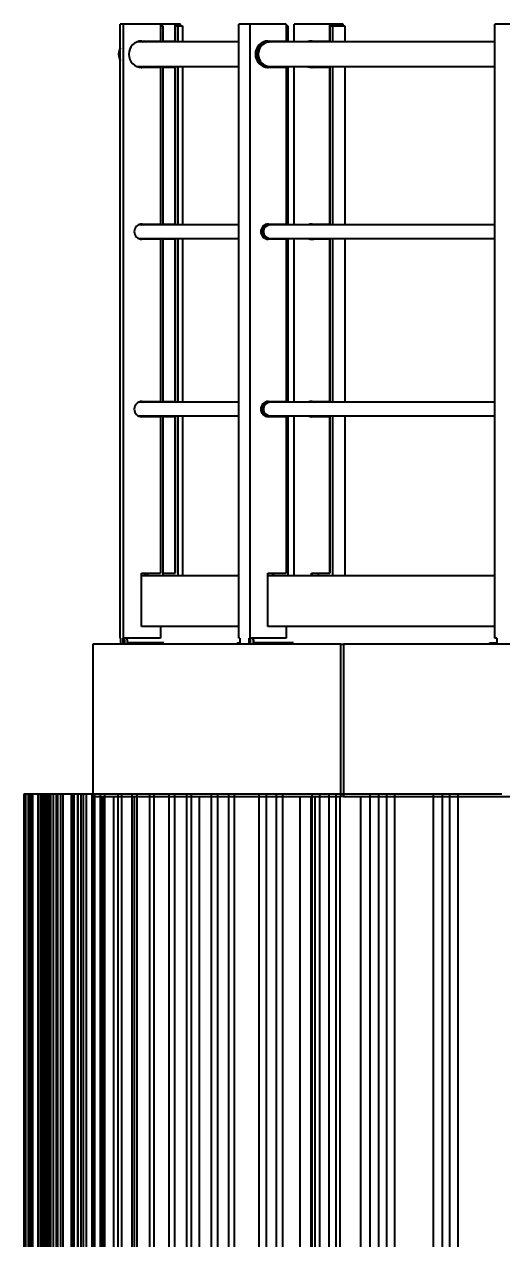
# Model space of a CAD drawing. Header units: millimetres. Extents: x 0 to 100323, y 0 to 59400.
# Drawn here: x 29326 to 30268, y 49928 to 52324 of the extents above; entities that cross this region are included whole.
import ezdxf

# ---------------------------------------------------------------- set-up
doc = ezdxf.new("R2010")
doc.units = ezdxf.units.MM
doc.header["$LTSCALE"] = 100
doc.layers.add('Dimension', color=7, linetype='Continuous', lineweight=18)
doc.layers.add('Visible', color=7, linetype='Continuous', lineweight=25)
doc.styles.add('Title', font='arial.ttf')
doc.dimstyles.new('Default - Method 2b', dxfattribs={"dimscale": 100, "dimtxt": 3, "dimasz": 2.5, "dimexe": 3, "dimexo": 0.5, "dimgap": 0.7, "dimtad": 0, "dimtoh": 1, "dimdec": 0, "dimrnd": 1e-08, "dimtxsty": 'Title', "dimcen": 0.09, "dimdle": 10, "dimclrd": 256, "dimclre": 256, "dimclrt": 7, "dimadec": 0, "dimazin": 2, "dimtfac": 0.833333, "dimtdec": 1, "dimtmove": 0, "dimatfit": 3, "dimfxl": 1, "dimtolj": 1, "dimlwd": -1, "dimlwe": -1, "dimarcsym": 0})

# ---------------------------------------------------------------- blocks, each defined once
blk = doc.blocks.new('*D43')
at = {"layer": 'Defpoints', "color": 0, "transparency": 16777216}
for p in [(45638.8, 52323.5), (47905.4, 52323.5), (29571.2, 44740.5)]:
    blk.add_point(p, dxfattribs=at)
at = {"layer": 'Dimension', "transparency": 16777216}
for p, q in [((45688.8, 52323.5), (48205.4, 52323.5)), ((47905.4, 52073.5), (47905.4, 49048.8)), ((47905.4, 44990.5), (47905.4, 48015.3)), ((29621.2, 44740.5), (48205.4, 44740.5))]:
    blk.add_line(p, q, dxfattribs=at)
for points in [[(47863.8, 52073.5), (47947.1, 52073.5), (47905.4, 52323.5)], [(47863.8, 44990.5), (47947.1, 44990.5), (47905.4, 44740.5)]]:
    blk.add_solid(points, dxfattribs=at)
at = {"layer": 'Dimension', "color": 7, "transparency": 16777216, "insert": (48058.7, 48085.3), "char_height": 300, "attachment_point": 7, "rotation": 90, "style": 'Title'}
blk.add_mtext('\\A1;7583', dxfattribs=at)

msp = doc.modelspace()

# ---------------------------------------------------------------- linework, layer by layer
at = {"layer": 'Visible'}
for p, q in [((29521.8, 52323.5), (29515.7, 52323.5)), ((29515.7, 51112.5), (29515.7, 52323.5)), ((29594.7, 52323.5), (29521.8, 52323.5)), ((29521.8, 51112.5), (29521.8, 52323.5)), ((29594.7, 52323.5), (29594.7, 52290.5)), ((29623.5, 52323.5), (29594.7, 52323.5)), ((29594.7, 52320.5), (29599.3, 52320.5)), ((29599.3, 52320.5), (29599.3, 52288.7)), ((29634.1, 52323.5), (29623.5, 52323.5)), ((29623.5, 52323.5), (29623.5, 52290.5)), ((29623.8, 52320.5), (29623.8, 52290.5)), ((29624.1, 52320.5), (29623.8, 52320.5)), ((29624.1, 52320.5), (29629, 52320.5)), ((29629, 52320.5), (29629, 52288.7)), ((29630.1, 52320.5), (29629, 52320.5)), ((29630.1, 52320.5), (29637.4, 52320.5)), ((29634.1, 52320.5), (29634.1, 52323.5)), ((29637.4, 52320.5), (29638.4, 52320.5)), ((29638.4, 52320.5), (29638.4, 52288.7)), ((29771.8, 52323.5), (29749.2, 52323.5)), ((29749.2, 51112.5), (29749.2, 52323.5)), ((29842.5, 52323.5), (29771.8, 52323.5)), ((29771.8, 51112.5), (29771.8, 52323.5)), ((29842.5, 52323.5), (29842.5, 52290.5)), ((29842.5, 52320.5), (29846.1, 52320.5)), ((29846.1, 52320.5), (29846.1, 52288.7)), ((29927.9, 52323.5), (29858.2, 52323.5)), ((29858.2, 52288.7), (29858.2, 52323.5)), ((29954.8, 52323.5), (29927.9, 52323.5)), ((29927.9, 52323.5), (29927.9, 52290.5)), ((29928.8, 52320.5), (29928.8, 52290.5)), ((29929.4, 52320.5), (29928.8, 52320.5)), ((29929.4, 52320.5), (29934.2, 52320.5)), ((29934.2, 52320.5), (29934.2, 52288.7)), ((29936.9, 52320.5), (29934.2, 52320.5)), ((29936.9, 52320.5), (29955.4, 52320.5)), ((29954.8, 52320.5), (29954.8, 52323.5)), ((29955.4, 52320.5), (29958.1, 52320.5)), ((29958.1, 52320.5), (29958.1, 52288.7)), ((30292.4, 52323.5), (30254, 52323.5)), ((30254, 51112.5), (30254, 52323.5)), ((29749.2, 52288.7), (29548.6, 52288.7)), ((29551, 52288.7), (29551, 52289.5)), ((29560.6, 52288.7), (29557.4, 52290.5)), ((29557.6, 52290.5), (29560.8, 52288.7)), ((29558.3, 52290.5), (29594.7, 52290.5)), ((29565.9, 52288.7), (29562.7, 52290.5)), ((29562.9, 52290.5), (29566.1, 52288.7)), ((29599.3, 52290.5), (29623.5, 52290.5)), ((29623.5, 52290.5), (29623.8, 52290.5)), ((29809, 52288.7), (29797.8, 52288.7)), ((29807.2, 52290.5), (29842.5, 52290.5)), ((29813.1, 52288.7), (29810, 52290.5)), ((29810.7, 52290.5), (29813.8, 52288.7)), ((30254, 52288.7), (29810.8, 52288.7)), ((29887.1, 52289.5), (29887.1, 52288.7)), ((29893.1, 52290.5), (29927.9, 52290.5)), ((29899.3, 52290.5), (29902.4, 52288.7)), ((29927.9, 52290.5), (29928.8, 52290.5)), ((29548.6, 52240.4), (29749.2, 52240.4)), ((29551, 52239.6), (29551, 52240.4)), ((29594.7, 52238.5), (29558.3, 52238.5)), ((29594.7, 52238.5), (29594.7, 51929.5)), ((29599.3, 52240.4), (29599.3, 51928)), ((29623.5, 52238.5), (29599.3, 52238.5)), ((29623.5, 52238.5), (29623.5, 51929.5)), ((29623.8, 52238.5), (29623.5, 52238.5)), ((29623.8, 52238.5), (29623.8, 51929.5)), ((29629, 52240.4), (29629, 51928)), ((29638.4, 52240.4), (29638.4, 51928)), ((29797.8, 52240.4), (29809, 52240.4)), ((29842.5, 52238.5), (29807.2, 52238.5)), ((29810.8, 52240.4), (30254, 52240.4)), ((29842.5, 52238.5), (29842.5, 51929.5)), ((29846.1, 52240.4), (29846.1, 51928)), ((29858.2, 51928), (29858.2, 52240.4)), ((29887.1, 52240.4), (29887.1, 52239.5)), ((29890.4, 52240.4), (29890.4, 52238.8)), ((29927.9, 52238.5), (29893.1, 52238.5)), ((29927.9, 52238.5), (29927.9, 51929.5)), ((29928.8, 52238.5), (29927.9, 52238.5)), ((29928.8, 52238.5), (29928.8, 51929.5)), ((29934.2, 52240.4), (29934.2, 51928)), ((29958.1, 52240.4), (29958.1, 51928)), ((29749.2, 51928), (29551.6, 51928)), ((29557.2, 51928), (29555.1, 51929.2)), ((29555.2, 51929.2), (29557.4, 51928)), ((29558.3, 51929.5), (29594.7, 51929.5)), ((29562.4, 51928), (29559.7, 51929.5)), ((29559.9, 51929.5), (29562.6, 51928)), ((29599.3, 51929.5), (29623.5, 51929.5)), ((29623.5, 51929.5), (29623.8, 51929.5)), ((29809, 51928), (29800.7, 51928)), ((29809.7, 51928), (29807.1, 51929.5)), ((29807.2, 51929.5), (29842.5, 51929.5)), ((29807.9, 51929.5), (29810.5, 51928)), ((30254, 51928), (29810.8, 51928)), ((29893.1, 51929.5), (29927.9, 51929.5)), ((29896.5, 51929.5), (29899.1, 51928)), ((29927.9, 51929.5), (29928.8, 51929.5)), ((29551.6, 51901.1), (29749.2, 51901.1)), ((29594.7, 51899.5), (29558.3, 51899.5)), ((29594.7, 51899.5), (29594.7, 51579.5)), ((29599.3, 51901.1), (29599.3, 51578)), ((29623.5, 51899.5), (29599.3, 51899.5)), ((29623.5, 51899.5), (29623.5, 51579.5)), ((29623.8, 51899.5), (29623.5, 51899.5)), ((29623.8, 51899.5), (29623.8, 51579.5)), ((29629, 51901.1), (29629, 51578)), ((29638.4, 51901.1), (29638.4, 51578)), ((29800.7, 51901.1), (29809, 51901.1)), ((29842.5, 51899.5), (29807.2, 51899.5)), ((29810.8, 51901.1), (30254, 51901.1)), ((29842.5, 51899.5), (29842.5, 51579.5)), ((29846.1, 51901.1), (29846.1, 51578)), ((29858.2, 51578), (29858.2, 51901.1)), ((29890.4, 51901.1), (29890.4, 51900)), ((29927.9, 51899.5), (29893.1, 51899.5)), ((29927.9, 51899.5), (29927.9, 51579.5)), ((29928.8, 51899.5), (29927.9, 51899.5)), ((29928.8, 51899.5), (29928.8, 51579.5)), ((29934.2, 51901.1), (29934.2, 51578)), ((29958.1, 51901.1), (29958.1, 51578)), ((29749.2, 51578), (29551.6, 51578)), ((29557.2, 51578), (29555.1, 51579.2)), ((29555.2, 51579.2), (29557.4, 51578)), ((29558.3, 51579.5), (29594.7, 51579.5)), ((29562.4, 51578), (29559.7, 51579.5)), ((29559.9, 51579.5), (29562.6, 51578)), ((29599.3, 51579.5), (29623.5, 51579.5)), ((29623.5, 51579.5), (29623.8, 51579.5)), ((29809, 51578), (29800.7, 51578)), ((29809.7, 51578), (29807.1, 51579.5)), ((29807.2, 51579.5), (29842.5, 51579.5)), ((29807.9, 51579.5), (29810.5, 51578)), ((30254, 51578), (29810.8, 51578)), ((29893.1, 51579.5), (29927.9, 51579.5)), ((29896.5, 51579.5), (29899.1, 51578)), ((29927.9, 51579.5), (29928.8, 51579.5)), ((29551.6, 51551.1), (29749.2, 51551.1)), ((29594.7, 51549.5), (29558.3, 51549.5)), ((29594.7, 51549.5), (29594.7, 51240.5)), ((29599.3, 51551.1), (29599.3, 51235.5)), ((29623.5, 51549.5), (29599.3, 51549.5)), ((29623.5, 51549.5), (29623.5, 51240.5)), ((29623.8, 51549.5), (29623.5, 51549.5)), ((29623.8, 51549.5), (29623.8, 51240.5)), ((29629, 51551.1), (29629, 51235.5)), ((29638.4, 51551.1), (29638.4, 51235.5)), ((29800.7, 51551.1), (29809, 51551.1)), ((29842.5, 51549.5), (29807.2, 51549.5)), ((29810.8, 51551.1), (30254, 51551.1)), ((29842.5, 51549.5), (29842.5, 51240.5)), ((29846.1, 51551.1), (29846.1, 51235.5)), ((29858.2, 51235.5), (29858.2, 51551.1)), ((29890.4, 51551.1), (29890.4, 51550)), ((29927.9, 51549.5), (29893.1, 51549.5)), ((29927.9, 51549.5), (29927.9, 51240.5)), ((29928.8, 51549.5), (29927.9, 51549.5)), ((29928.8, 51549.5), (29928.8, 51240.5)), ((29934.2, 51551.1), (29934.2, 51235.5)), ((29958.1, 51551.1), (29958.1, 51235.5)), ((29557.8, 51135.5), (29557.8, 51240.5)), ((29557.8, 51240.5), (29594.7, 51240.5)), ((29749.2, 51235.5), (29557.8, 51235.5)), ((29563.9, 51235.5), (29563.9, 51240.5)), ((29564.1, 51240.5), (29564.1, 51235.5)), ((29569.2, 51235.5), (29569.2, 51240.5)), ((29569.4, 51240.5), (29569.4, 51235.5)), ((29599.3, 51240.5), (29623.5, 51240.5)), ((29623.5, 51240.5), (29623.8, 51240.5)), ((29806.7, 51135.5), (29806.7, 51240.5)), ((29806.7, 51240.5), (29842.5, 51240.5)), ((30254, 51235.5), (29806.7, 51235.5)), ((29816.3, 51235.5), (29816.3, 51240.5)), ((29817, 51240.5), (29817, 51235.5)), ((29892.6, 51235.5), (29892.6, 51240.5)), ((29892.6, 51240.5), (29927.9, 51240.5)), ((29893.5, 51240.5), (29893.5, 51235.5)), ((29905.5, 51240.5), (29905.5, 51235.5)), ((29927.9, 51240.5), (29928.8, 51240.5)), ((29558.9, 51135.5), (29557.8, 51135.5)), ((29749.2, 51135.5), (29558.9, 51135.5)), ((29594.7, 51135.5), (29594.7, 51112.5)), ((29807.8, 51135.5), (29806.7, 51135.5)), ((30254, 51135.5), (29807.8, 51135.5)), ((29842.5, 51135.5), (29842.5, 51112.5)), ((29461.5, 51100.5), (29461.5, 50800.5)), ((29950.2, 51100.5), (29461.5, 51100.5)), ((29516.3, 51112.5), (29515.7, 51112.5)), ((29516.3, 51112.5), (29516.3, 51100.5)), ((29521.8, 51112.5), (29521.2, 51112.5)), ((29521.2, 51100.5), (29521.2, 51112.5)), ((29530.8, 51112.5), (29521.8, 51112.5)), ((29524.2, 51100.5), (29524.2, 51112.5)), ((29524.2, 51109.5), (29524.2, 51112.5)), ((29524.2, 51109.5), (29524.2, 51100.5)), ((29529.3, 51109.5), (29529.3, 51112.5)), ((29529.3, 51109.5), (29529.3, 51100.5)), ((29529.5, 51109.5), (29529.5, 51112.5)), ((29529.5, 51109.5), (29529.5, 51103.5)), ((29529.5, 51103.5), (29529.9, 51103.5)), ((29532.7, 51103.5), (29529.9, 51103.5)), ((29594.7, 51112.5), (29530.8, 51112.5)), ((29601.6, 51103.5), (29532.7, 51103.5)), ((29532.7, 51103.5), (29532.7, 51100.5)), ((29746.4, 51103.5), (29751.5, 51103.5)), ((29746.4, 51103.5), (29746.4, 51100.5)), ((29751.5, 51112.5), (29749.2, 51112.5)), ((29751.5, 51112.5), (29751.5, 51100.5)), ((29771.8, 51112.5), (29769.6, 51112.5)), ((29769.6, 51100.5), (29769.6, 51112.5)), ((29780.6, 51112.5), (29771.8, 51112.5)), ((29772.5, 51100.5), (29772.5, 51112.5)), ((29777.6, 51109.5), (29777.6, 51112.5)), ((29777.6, 51109.5), (29777.6, 51100.5)), ((29778.3, 51109.5), (29778.3, 51112.5)), ((29778.3, 51109.5), (29778.3, 51103.5)), ((29778.3, 51103.5), (29779.8, 51103.5)), ((29790.1, 51103.5), (29779.8, 51103.5)), ((29842.5, 51112.5), (29780.6, 51112.5)), ((29857.4, 51103.5), (29790.1, 51103.5)), ((29790.1, 51103.5), (29790.1, 51100.5)), ((29950.2, 51100.5), (29955.7, 51100.5)), ((29950.2, 50800.5), (29950.2, 51100.5)), ((29955.7, 51100.5), (29955.7, 50800.5)), ((31363.1, 51100.5), (29955.7, 51100.5)), ((30243.4, 51103.5), (30257.8, 51103.5)), ((30243.4, 51103.5), (30243.4, 51100.5)), ((30257.8, 51112.5), (30254, 51112.5)), ((30257.8, 51112.5), (30257.8, 51100.5)), ((29326.5, 50805.5), (29326.8, 50805.5)), ((29326.5, 47740.5), (29326.5, 50805.5)), ((29326.8, 47740.5), (29326.8, 50805.5)), ((29326.8, 50805.5), (29327.3, 50805.5)), ((29327.3, 50805.5), (29327.3, 47740.5)), ((29327.3, 50805.5), (29335, 50805.5)), ((29328.5, 50805.5), (29328.5, 47740.5)), ((29329.5, 47740.5), (29329.5, 50805.5)), ((29335, 50805.5), (29336.9, 50805.5)), ((29335, 47740.5), (29335, 50805.5)), ((29336.9, 50805.5), (29336.9, 47740.5)), ((29336.9, 50805.5), (29354.1, 50805.5)), ((29340.7, 50805.5), (29340.7, 47740.5)), ((29343.2, 47740.5), (29343.2, 50805.5)), ((29354.1, 47740.5), (29354.1, 50805.5)), ((29354.1, 50805.5), (29357.5, 50805.5)), ((29357.5, 50805.5), (29357.5, 47740.5)), ((29357.5, 50805.5), (29384.2, 50805.5)), ((29361.5, 47740.5), (29361.5, 50805.5)), ((29361.5, 47740.5), (29361.5, 50805.5)), ((29361.8, 50805.5), (29361.8, 47740.5)), ((29362.3, 47740.5), (29362.3, 50805.5)), ((29363.5, 47740.5), (29363.5, 50805.5)), ((29363.8, 50805.5), (29363.8, 47740.5)), ((29364.5, 50805.5), (29364.5, 47740.5)), ((29367.7, 47740.5), (29367.7, 50805.5)), ((29370, 50805.5), (29370, 47740.5)), ((29371.9, 47740.5), (29371.9, 50805.5)), ((29375.6, 47740.5), (29375.6, 50805.5)), ((29378.1, 50805.5), (29378.1, 47740.5)), ((29384.2, 50805.5), (29389, 50805.5)), ((29384.2, 47740.5), (29384.2, 50805.5)), ((29389, 50805.5), (29389, 47740.5)), ((29389, 50805.5), (29389, 47740.5)), ((29389, 50805.5), (29425, 50805.5)), ((29392.4, 47740.5), (29392.4, 50805.5)), ((29397.8, 50805.5), (29397.8, 47740.5)), ((29398.6, 47740.5), (29398.6, 50805.5)), ((29402.5, 50805.5), (29402.5, 47740.5)), ((29403.1, 47740.5), (29403.1, 50805.5)), ((29418.9, 50805.5), (29418.9, 47740.5)), ((29423.7, 47740.5), (29423.7, 50805.5)), ((29425, 47740.5), (29425, 50805.5)), ((29425, 50805.5), (29431.3, 50805.5)), ((29431.3, 50805.5), (29431.3, 47740.5)), ((29431.3, 50805.5), (29476.7, 50805.5)), ((29432.5, 47740.5), (29432.5, 50805.5)), ((29437.8, 50805.5), (29437.8, 47740.5)), ((29442.6, 50805.5), (29442.6, 47740.5)), ((29449.4, 47740.5), (29449.4, 50805.5)), ((29459.6, 50805.5), (29459.6, 47740.5)), ((29461.5, 47740.5), (29461.5, 50805.5)), ((29461.5, 50800.5), (29950.2, 50800.5)), ((29465.8, 47740.5), (29465.8, 50805.5)), ((29476.7, 50805.5), (29484.4, 50805.5)), ((29476.7, 47740.5), (29476.7, 50805.5)), ((29477.1, 47740.5), (29477.1, 50800.5)), ((29479.9, 45840.5), (29479.9, 50800.5)), ((29481.6, 45840.5), (29481.6, 50800.5)), ((29484.4, 50805.5), (29484.4, 47740.5)), ((29484.4, 50805.5), (29539.1, 50805.5)), ((29503.2, 45840.5), (29503.2, 50800.5)), ((29511, 50805.5), (29511, 47740.5)), ((29518.7, 47740.5), (29518.7, 50805.5)), ((29539.1, 47740.5), (29539.1, 50805.5)), ((29539.1, 50805.5), (29548.2, 50805.5)), ((29543.4, 45840.5), (29543.4, 50800.5)), ((29548.2, 50805.5), (29548.2, 47740.5)), ((29548.2, 50805.5), (29612.1, 50805.5)), ((29573.2, 50805.5), (29573.2, 47740.5)), ((29582.3, 47740.5), (29582.3, 50805.5)), ((29612.1, 50805.5), (29622.6, 50805.5)), ((29612.1, 47740.5), (29612.1, 50805.5)), ((29622.6, 50805.5), (29622.6, 47740.5)), ((29622.6, 50805.5), (29695.7, 50805.5)), ((29645.9, 50805.5), (29645.9, 47740.5)), ((29656.4, 47740.5), (29656.4, 50805.5)), ((29671.9, 45840.5), (29671.9, 50800.5)), ((29695.7, 44940.5), (29695.7, 50805.5)), ((29695.7, 50805.5), (29707.6, 50805.5)), ((29707.6, 50805.5), (29707.6, 44940.5)), ((29707.6, 50805.5), (29789.8, 50805.5)), ((29729.1, 50805.5), (29729.1, 44940.5)), ((29741, 44940.5), (29741, 50805.5)), ((29789.8, 50805.5), (29803, 50805.5)), ((29789.8, 44940.5), (29789.8, 50805.5)), ((29803, 50805.5), (29803, 44940.5)), ((29803, 50805.5), (29894.1, 50805.5)), ((29822.8, 50805.5), (29822.8, 44940.5)), ((29836.1, 44940.5), (29836.1, 50805.5)), ((29870, 45840.5), (29870, 50800.5)), ((29891.7, 45840.5), (29891.7, 50800.5)), ((29894.1, 44940.5), (29894.1, 50805.5)), ((29894.1, 50805.5), (29908.7, 50805.5)), ((29900, 45840.5), (29900, 50800.5)), ((29908.7, 50805.5), (29908.7, 44940.5)), ((29908.7, 50805.5), (30008.6, 50805.5)), ((29926.7, 50805.5), (29926.7, 44940.5)), ((29941.3, 44940.5), (29941.3, 50805.5)), ((29949.1, 45840.5), (29949.1, 50800.5)), ((29955.7, 50800.5), (29950.2, 50800.5)), ((29955.7, 50800.5), (31363.1, 50800.5)), ((29989.9, 45840.5), (29989.9, 50800.5)), ((30008.6, 50805.5), (30024.6, 50805.5)), ((30008.6, 44940.5), (30008.6, 50805.5)), ((30024.6, 50805.5), (30024.6, 44940.5)), ((30024.6, 50805.5), (30133.2, 50805.5)), ((30040.7, 50805.5), (30040.7, 44940.5)), ((30056.7, 44940.5), (30056.7, 50805.5)), ((30133.2, 44940.5), (30133.2, 50805.5)), ((30133.2, 50805.5), (30150.5, 50805.5)), ((30150.5, 50805.5), (30150.5, 44940.5)), ((30150.5, 50805.5), (30267.6, 50805.5)), ((30164.7, 50805.5), (30164.7, 44940.5)), ((30182.1, 44940.5), (30182.1, 50805.5))]:
    msp.add_line(p, q, dxfattribs=at)
msp.add_arc((29536.5, 52264.5), 24.1, 149.2097, 210.7903, dxfattribs=at)
for centre, major_axis, ratio, start_param, end_param in [((29558.3, 52264.5), (0, -26), 0.99768, 3.141593, 6.283185), ((29807.2, 52264.5), (0, -26), 0.967876, 3.141593, 6.283185), ((29809, 52264.5), (0, -24.1), 0.966248, 3.102876, 6.321902), ((29810.8, 52264.5), (0, -24.2), 0.966024, 3.141593, 6.283185), ((29893.1, 52264.5), (0, 26), 0.954169, 0, 0.37951), ((29894, 52264.5), (0, 26), 0.954169, 0, 0.37951), ((29550.5, 52264.5), (0, -26), 0.99768, 0.150566, 0.37951), ((29550.7, 52264.5), (0, -26), 0.99768, 0.146586, 0.37951), ((29555.7, 52264.5), (0, -26), 0.99768, 0.048979, 0.37951), ((29555.9, 52264.5), (0, -26), 0.99768, 0.045038, 0.37951), ((29803.2, 52264.5), (0, -26), 0.967876, 0.078507, 0.37951), ((29804, 52264.5), (0, -26), 0.967876, 0.063482, 0.37951), ((29893.1, 52264.5), (0, -26), 0.954169, 5.903675, 6.283185), ((29894, 52264.5), (0, -26), 0.954169, 5.903675, 6.283185), ((29892.7, 52264.5), (0, -26), 0.954169, 0.026401, 0.37951), ((29558.3, 51914.5), (0, -15), 0.99768, 3.141593, 6.283185), ((29807.2, 51914.5), (0, -15), 0.967876, 3.141593, 6.283185), ((29809, 51914.5), (0, -13.4), 0.966248, 3.072037, 6.352741), ((29810.8, 51914.5), (0, -13.4), 0.966024, 3.141593, 6.283185), ((29893.1, 51914.5), (0, 15), 0.954169, 0, 0.458615), ((29894, 51914.5), (0, 15), 0.954169, 0, 0.458615), ((29550.5, 51914.5), (0, -15), 0.99768, 0.263019, 0.458615), ((29550.7, 51914.5), (0, -15), 0.99768, 0.255959, 0.458615), ((29555.7, 51914.5), (0, -15), 0.99768, 0.084965, 0.458615), ((29555.9, 51914.5), (0, -15), 0.99768, 0.078118, 0.458615), ((29803.2, 51914.5), (0, -15), 0.967876, 0.136362, 0.461396), ((29804, 51914.5), (0, -15), 0.967876, 0.110185, 0.459546), ((29893.1, 51914.5), (0, -15), 0.954169, 5.824571, 6.283185), ((29894, 51914.5), (0, -15), 0.954169, 5.824571, 6.283185), ((29892.7, 51914.5), (0, -15), 0.954169, 0.045773, 0.458615), ((29558.3, 51564.5), (0, -15), 0.99768, 3.141593, 6.283185), ((29807.2, 51564.5), (0, -15), 0.967876, 3.141593, 6.283185), ((29809, 51564.5), (0, -13.4), 0.966248, 3.072037, 6.352741), ((29810.8, 51564.5), (0, -13.4), 0.966024, 3.141593, 6.283185), ((29893.1, 51564.5), (0, 15), 0.954169, 0, 0.458615), ((29894, 51564.5), (0, 15), 0.954169, 0, 0.458615), ((29550.5, 51564.5), (0, -15), 0.99768, 0.263019, 0.458615), ((29550.7, 51564.5), (0, -15), 0.99768, 0.255959, 0.458615), ((29555.7, 51564.5), (0, -15), 0.99768, 0.084965, 0.458615), ((29555.9, 51564.5), (0, -15), 0.99768, 0.078118, 0.458615), ((29803.2, 51564.5), (0, -15), 0.967876, 0.136362, 0.461396), ((29804, 51564.5), (0, -15), 0.967876, 0.110185, 0.459546), ((29893.1, 51564.5), (0, -15), 0.954169, 5.824571, 6.283185), ((29894, 51564.5), (0, -15), 0.954169, 5.824571, 6.283185), ((29892.7, 51564.5), (0, -15), 0.954169, 0.045773, 0.458615)]:
    msp.add_ellipse(centre, major_axis=major_axis, ratio=ratio, start_param=start_param, end_param=end_param, dxfattribs=at)

# ---------------------------------------------------------------- dimensions: what is measured, and where the dimension line sits
at = {"layer": 'Dimension'}
dim = msp.add_linear_dim(base=(47905.4, 52323.5), p1=(29571.2, 44740.5), p2=(45638.8, 52323.5), angle=270, dimstyle='Default - Method 2b', override={"dimgap": 0.7, "dimtoh": 0, "dimdec": 0, "dimtol": 0, "dimlim": 0, "dimtp": 0, "dimtm": 0, "dimtdec": 1, "dimtofl": 0, "dimatfit": 1}, dxfattribs=at)
dim.commit()
dim.dimension.update_dxf_attribs({"geometry": '*D43', "text_midpoint": (47905.4, 48532), "dimtype": 160})

doc.saveas('drawing.dxf')
